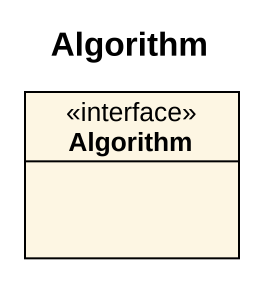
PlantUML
@startuml
title Algorithm
hide circle
hide empty members
class Algorithm <<interface>>
@enduml
